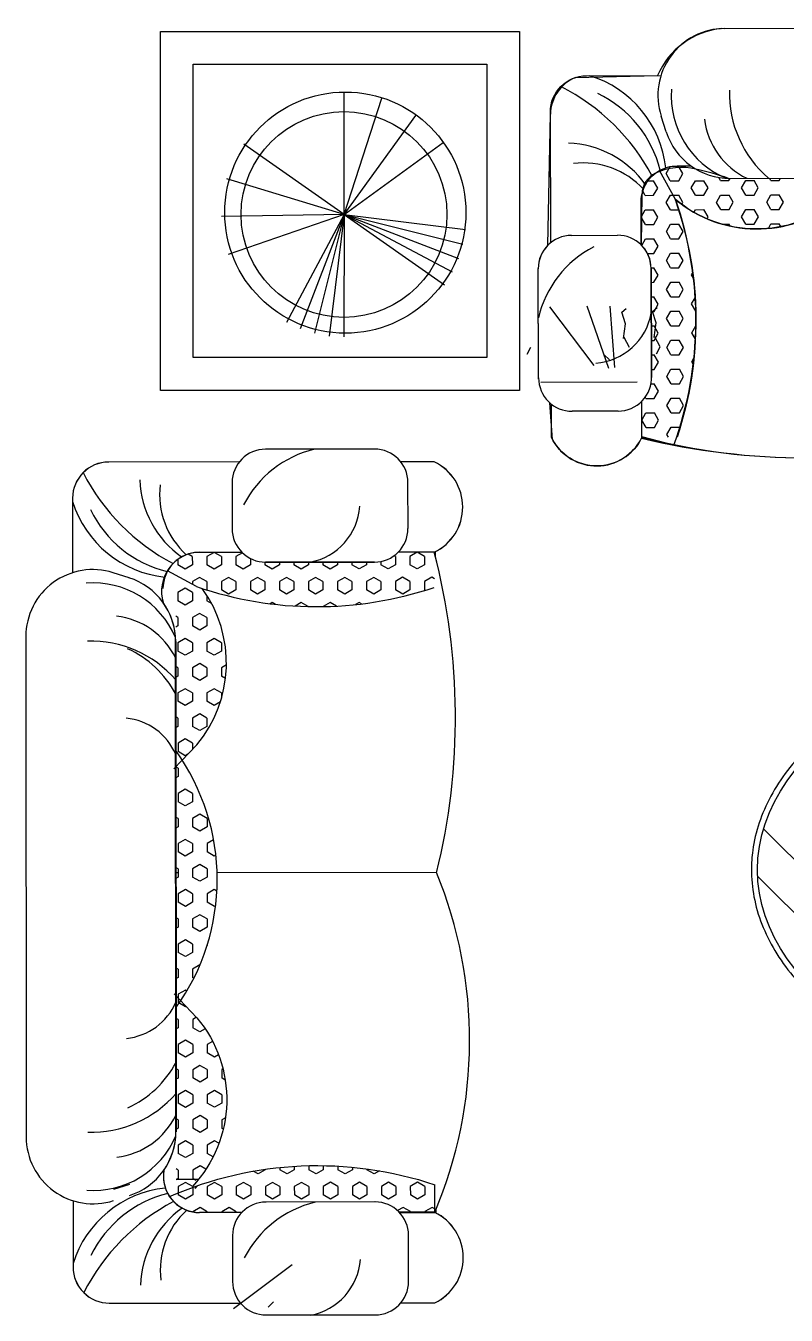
# Model space of a CAD drawing. Header units: inches. Extents: x 4.9 to 47.4, y 12.3 to 37.1.
# Drawn here: x 15.92 to 17.316, y 20.824 to 23.193 of the extents above; entities that cross this region are included whole.
import ezdxf

# ---------------------------------------------------------------- set-up
doc = ezdxf.new("R2010")
doc.units = ezdxf.units.IN
doc.header["$MEASUREMENT"] = 0
doc.layers.add('02', color=2, linetype='Continuous')
doc.layers.add('4', color=4, linetype='Continuous')

msp = doc.modelspace()

# ---------------------------------------------------------------- linework, layer by layer
at = {"layer": '02'}
for p, q in [((16.2272, 23.1222), (16.7662, 23.1222)), ((16.2272, 22.5832), (16.2272, 23.1222)), ((16.7662, 23.1222), (16.7662, 22.5832)), ((16.5041, 22.8462), (16.5041, 23.0712)), ((16.5041, 22.8462), (16.5736, 23.0602)), ((16.5041, 22.8462), (16.6363, 23.0282)), ((16.8839, 22.7945), (16.8831, 23.0343)), ((17.0959, 22.9979), (17.0865, 23.027)), ((16.5041, 22.8462), (16.6861, 22.9784)), ((16.5041, 22.8462), (16.3198, 22.9753)), ((17.0957, 22.9214), (17.103, 22.9341)), ((17.1067, 22.9348), (17.1187, 22.9348)), ((17.116, 22.9355), (17.1414, 22.9355)), ((17.1265, 22.9215), (17.1187, 22.9348)), ((16.5041, 22.8462), (16.2889, 22.912)), ((17.0624, 22.908), (17.0727, 22.908)), ((17.0804, 22.8947), (17.0727, 22.908)), ((17.1127, 22.8738), (17.0836, 22.9269)), ((17.1034, 22.9081), (17.0957, 22.9214)), ((17.1034, 22.9081), (17.1188, 22.9082)), ((17.1188, 22.9082), (17.1265, 22.9215)), ((17.1419, 22.8949), (17.1496, 22.9083)), ((17.1496, 22.9083), (17.1649, 22.9083)), ((17.1727, 22.895), (17.1649, 22.9083)), ((17.1957, 22.9084), (17.1923, 22.9143)), ((17.1957, 22.9084), (17.2111, 22.9085)), ((17.2101, 22.9126), (18.6911, 22.9176)), ((17.2111, 22.9085), (17.2134, 22.9126)), ((17.2134, 22.9126), (18.6893, 22.9175)), ((17.2342, 22.8952), (17.2418, 22.9086)), ((17.2418, 22.9086), (17.2572, 22.9086)), ((17.265, 22.8953), (17.2572, 22.9086)), ((17.288, 22.9087), (17.2856, 22.9128)), ((17.288, 22.9087), (17.3034, 22.9088)), ((17.3034, 22.9088), (17.3057, 22.9129)), ((17.0505, 22.7899), (17.0515, 22.8838)), ((17.0574, 22.8813), (17.0529, 22.889)), ((17.0728, 22.8814), (17.0804, 22.8947)), ((17.1497, 22.8816), (17.1419, 22.8949)), ((17.165, 22.8817), (17.1727, 22.895)), ((17.2419, 22.882), (17.2342, 22.8952)), ((17.2419, 22.882), (17.2573, 22.882)), ((17.2573, 22.882), (17.265, 22.8953)), ((17.2804, 22.8688), (17.2881, 22.8821)), ((17.2881, 22.8821), (17.3035, 22.8822)), ((17.3112, 22.8689), (17.3035, 22.8822)), ((17.0501, 22.7903), (17.0498, 22.8688)), ((17.0574, 22.8813), (17.0728, 22.8814)), ((17.0959, 22.8681), (17.1035, 22.8815)), ((17.1036, 22.8548), (17.0959, 22.8681)), ((17.1035, 22.8815), (17.1085, 22.8815)), ((17.1085, 22.8815), (17.1189, 22.8815)), ((17.1126, 22.874), (17.1128, 22.8736)), ((17.1126, 22.874), (17.1126, 22.874)), ((17.1266, 22.8682), (17.1189, 22.8815)), ((17.1245, 22.8646), (17.1266, 22.8682)), ((17.1497, 22.8816), (17.165, 22.8817)), ((17.1881, 22.8685), (17.1958, 22.8818)), ((17.1959, 22.8552), (17.1881, 22.8685)), ((17.1958, 22.8818), (17.2112, 22.8818)), ((17.2189, 22.8686), (17.2112, 22.8818)), ((17.2113, 22.8552), (17.2189, 22.8686)), ((17.2882, 22.8555), (17.2804, 22.8688)), ((17.3035, 22.8555), (17.3112, 22.8689)), ((16.5041, 22.8462), (16.2791, 22.8423)), ((16.5041, 22.8462), (16.2913, 22.773)), ((16.5041, 22.8462), (16.3984, 22.6476)), ((16.5041, 22.8462), (16.4234, 22.6362)), ((16.5041, 22.8462), (16.4496, 22.6279)), ((16.5041, 22.8462), (16.4766, 22.6229)), ((16.5041, 22.8462), (16.504, 22.6212)), ((16.5041, 22.8462), (16.7027, 22.7406)), ((16.5041, 22.8462), (16.7141, 22.7656)), ((16.5041, 22.8462), (16.7224, 22.7918)), ((16.5041, 22.8462), (16.7274, 22.8188)), ((16.5041, 22.8462), (16.6884, 22.7172)), ((17.0499, 22.8415), (17.0575, 22.8547)), ((17.0576, 22.8281), (17.0499, 22.8412)), ((17.0575, 22.8547), (17.0728, 22.8547)), ((17.0806, 22.8415), (17.0728, 22.8547)), ((17.0729, 22.8281), (17.0806, 22.8415)), ((17.1036, 22.8548), (17.119, 22.8549)), ((17.1469, 22.8501), (17.1497, 22.855)), ((17.1497, 22.855), (17.1651, 22.8551)), ((17.1729, 22.8418), (17.1651, 22.8551)), ((17.1709, 22.8383), (17.1729, 22.8418)), ((17.1959, 22.8552), (17.2113, 22.8552)), ((17.2344, 22.842), (17.242, 22.8553)), ((17.2421, 22.8287), (17.2344, 22.842)), ((17.242, 22.8553), (17.2574, 22.8554)), ((17.2651, 22.8421), (17.2574, 22.8554)), ((17.2575, 22.8287), (17.2651, 22.8421)), ((17.2882, 22.8555), (17.3035, 22.8555)), ((17.0576, 22.8281), (17.0729, 22.8281)), ((17.0961, 22.8149), (17.1037, 22.8282)), ((17.1038, 22.8016), (17.0961, 22.8149)), ((17.1037, 22.8282), (17.1191, 22.8283)), ((17.1268, 22.815), (17.1191, 22.8283)), ((17.1192, 22.8016), (17.1268, 22.815)), ((17.1985, 22.8285), (17.2114, 22.8286)), ((17.2136, 22.8248), (17.2114, 22.8286)), ((17.2421, 22.8287), (17.2575, 22.8287)), ((17.2835, 22.8206), (17.2883, 22.8288)), ((17.2883, 22.8288), (17.3036, 22.8289)), ((17.3066, 22.8239), (17.3036, 22.8289)), ((16.922, 22.8079), (17.0065, 22.8082)), ((17.0508, 22.7895), (17.0576, 22.8014)), ((17.0576, 22.8014), (17.073, 22.8015)), ((17.0808, 22.7882), (17.073, 22.8015)), ((17.0731, 22.7748), (17.0808, 22.7882)), ((17.1038, 22.8016), (17.1192, 22.8016)), ((17.0614, 22.7748), (17.0731, 22.7748)), ((17.0962, 22.7616), (17.1039, 22.7749)), ((17.1039, 22.7749), (17.1193, 22.775)), ((17.127, 22.7617), (17.1193, 22.775)), ((16.8615, 22.5437), (16.8607, 22.7469)), ((16.8614, 22.546), (16.8607, 22.7462)), ((17.0682, 22.7482), (17.0732, 22.7482)), ((17.0682, 22.7469), (17.0689, 22.5467)), ((17.0689, 22.5497), (17.0682, 22.7442)), ((17.0809, 22.7349), (17.0732, 22.7482)), ((17.104, 22.7483), (17.0962, 22.7616)), ((17.104, 22.7483), (17.1193, 22.7483)), ((17.1193, 22.7483), (17.127, 22.7617)), ((17.0683, 22.7215), (17.0733, 22.7216)), ((17.0733, 22.7216), (17.0809, 22.7349)), ((17.0964, 22.7083), (17.1041, 22.7217)), ((17.1041, 22.7217), (17.1194, 22.7217)), ((17.1272, 22.7084), (17.1194, 22.7217)), ((17.1425, 22.7351), (17.1447, 22.7389)), ((17.1458, 22.7293), (17.1425, 22.7351)), ((17.0684, 22.6949), (17.0734, 22.6949)), ((17.0811, 22.6816), (17.0734, 22.6949)), ((17.1041, 22.695), (17.0964, 22.7083)), ((17.1041, 22.695), (17.1195, 22.6951)), ((17.1195, 22.6951), (17.1272, 22.7084)), ((17.1426, 22.6818), (17.1491, 22.6931)), ((16.9634, 22.5691), (16.8824, 22.6763)), ((16.9905, 22.5635), (16.9505, 22.6777)), ((17.0018, 22.5649), (16.9929, 22.6779)), ((17.0142, 22.6666), (17.0226, 22.6737)), ((17.0706, 22.6682), (17.079, 22.6753)), ((17.0735, 22.6683), (17.0811, 22.6816)), ((17.1502, 22.6689), (17.1426, 22.6818)), ((17.0213, 22.6455), (17.0142, 22.6666)), ((17.0172, 22.6186), (17.0213, 22.6455)), ((17.0685, 22.6683), (17.0735, 22.6683)), ((17.0777, 22.647), (17.0706, 22.6682)), ((17.0736, 22.6202), (17.0777, 22.647)), ((17.0966, 22.655), (17.1042, 22.6684)), ((17.1043, 22.6417), (17.0966, 22.655)), ((17.1042, 22.6684), (17.1196, 22.6684)), ((17.1273, 22.6551), (17.1196, 22.6684)), ((17.1197, 22.6418), (17.1273, 22.6551)), ((17.0685, 22.6416), (17.0736, 22.6416)), ((17.0813, 22.6283), (17.0736, 22.6416)), ((17.0737, 22.615), (17.0813, 22.6283)), ((17.0849, 22.6033), (17.075, 22.6216)), ((17.1043, 22.6417), (17.1197, 22.6418)), ((17.1428, 22.6286), (17.1503, 22.6417)), ((17.1495, 22.617), (17.1428, 22.6286)), ((16.8405, 22.5897), (16.8475, 22.6025)), ((17.0285, 22.6017), (17.0186, 22.6201)), ((17.0686, 22.615), (17.0737, 22.615)), ((17.0779, 22.5905), (17.0849, 22.6033)), ((17.0968, 22.6018), (17.1044, 22.6151)), ((17.1045, 22.5885), (17.0968, 22.6018)), ((17.1044, 22.6151), (17.1198, 22.6152)), ((17.1275, 22.6019), (17.1198, 22.6152)), ((17.1199, 22.5885), (17.1275, 22.6019)), ((16.7662, 22.5832), (16.2272, 22.5832)), ((16.9914, 22.579), (16.9815, 22.5889)), ((17.0687, 22.5883), (17.0737, 22.5884)), ((17.0815, 22.5751), (17.0737, 22.5884)), ((17.0738, 22.5617), (17.0815, 22.5751)), ((17.1045, 22.5885), (17.1199, 22.5885)), ((17.143, 22.5753), (17.1469, 22.5821)), ((17.1456, 22.5707), (17.143, 22.5753)), ((17.0688, 22.5617), (17.0738, 22.5617)), ((17.0969, 22.5485), (17.1046, 22.5618)), ((17.1046, 22.5618), (17.12, 22.5619)), ((17.1277, 22.5486), (17.12, 22.5619)), ((16.8654, 22.5381), (17.0428, 22.5387)), ((17.0678, 22.5351), (17.0739, 22.5351)), ((17.0817, 22.5218), (17.0739, 22.5351)), ((17.1047, 22.5352), (17.0969, 22.5485)), ((17.1047, 22.5352), (17.1201, 22.5352)), ((17.1201, 22.5352), (17.1277, 22.5486)), ((17.0512, 22.4369), (17.051, 22.5032)), ((17.0512, 22.438), (17.0512, 22.5034)), ((17.0586, 22.5084), (17.0573, 22.5107)), ((17.0586, 22.5084), (17.074, 22.5084)), ((17.074, 22.5084), (17.0817, 22.5218)), ((17.0971, 22.4952), (17.1048, 22.5086)), ((17.1048, 22.5086), (17.1201, 22.5086)), ((17.1279, 22.4953), (17.1201, 22.5086)), ((17.0076, 22.485), (16.9231, 22.4847)), ((17.0511, 22.4685), (17.0587, 22.4818)), ((17.0587, 22.4818), (17.0741, 22.4818)), ((17.0818, 22.4685), (17.0741, 22.4818)), ((17.1049, 22.4819), (17.0971, 22.4952)), ((17.1049, 22.4819), (17.1202, 22.482)), ((17.1202, 22.482), (17.1279, 22.4953)), ((17.0588, 22.4551), (17.0511, 22.4683)), ((17.0742, 22.4552), (17.0818, 22.4685)), ((17.1098, 22.4223), (17.0512, 22.438)), ((17.0588, 22.4551), (17.0742, 22.4552)), ((17.0973, 22.4419), (17.1049, 22.4553)), ((17.1001, 22.4371), (17.0973, 22.4419)), ((17.1049, 22.4553), (17.1203, 22.4553)), ((17.1211, 22.4539), (17.1203, 22.4553)), ((16.56, 22.4152), (16.3599, 22.415)), ((16.3117, 22.3916), (16.0718, 22.3914)), ((16.2984, 22.3535), (16.2985, 22.269)), ((16.6217, 22.2693), (16.6216, 22.3537)), ((16.2255, 22.2178), (16.2178, 22.2223)), ((16.2378, 22.226), (16.3164, 22.226)), ((16.2654, 22.2255), (16.2522, 22.2179)), ((16.2788, 22.2179), (16.2656, 22.2255)), ((16.3174, 22.2248), (16.3055, 22.2179)), ((16.5985, 22.2181), (16.5962, 22.2194)), ((16.6034, 22.2262), (16.6697, 22.2263)), ((16.6383, 22.2258), (16.6251, 22.2181)), ((16.6518, 22.2181), (16.6386, 22.2258)), ((16.6722, 22.2167, 0.4218), (16.6722, 22.2269, 0.4218)), ((16.1989, 22.2127), (16.1989, 22.2024)), ((16.2122, 22.1948), (16.1989, 22.2024)), ((16.2256, 22.2025), (16.2122, 22.1948)), ((16.2255, 22.2178), (16.2256, 22.2025)), ((16.2522, 22.2179), (16.2522, 22.2025)), ((16.2655, 22.1948), (16.2522, 22.2025)), ((16.2788, 22.2025), (16.2655, 22.1948)), ((16.2788, 22.2179), (16.2788, 22.2025)), ((16.3055, 22.2179), (16.3055, 22.2025)), ((16.3188, 22.1948), (16.3055, 22.2025)), ((16.3321, 22.2025), (16.3188, 22.1948)), ((16.3321, 22.2143), (16.3321, 22.2025)), ((16.3587, 22.2076), (16.3588, 22.2026)), ((16.3721, 22.1949), (16.3588, 22.2026)), ((16.3599, 22.2081), (16.56, 22.2082)), ((16.3601, 22.2076), (16.5602, 22.2077)), ((16.3854, 22.2026), (16.3721, 22.1949)), ((16.3854, 22.2076), (16.3854, 22.2026)), ((16.412, 22.2076), (16.412, 22.2026)), ((16.4254, 22.1949), (16.412, 22.2026)), ((16.4387, 22.2026), (16.4254, 22.1949)), ((16.4387, 22.2076), (16.4387, 22.2026)), ((16.4653, 22.2076), (16.4653, 22.2026)), ((16.4786, 22.1949), (16.4653, 22.2026)), ((16.4919, 22.2026), (16.4786, 22.1949)), ((16.4919, 22.2077), (16.4919, 22.2026)), ((16.5186, 22.2077), (16.5186, 22.2027)), ((16.5319, 22.195), (16.5186, 22.2027)), ((16.5452, 22.2027), (16.5319, 22.195)), ((16.5452, 22.2077), (16.5452, 22.2027)), ((16.5719, 22.2088), (16.5719, 22.2027)), ((16.5852, 22.195), (16.5719, 22.2027)), ((16.5985, 22.2027), (16.5852, 22.195)), ((16.5985, 22.2181), (16.5985, 22.2027)), ((16.6251, 22.2181), (16.6251, 22.2027)), ((16.6385, 22.1951), (16.6251, 22.2027)), ((16.6518, 22.2028), (16.6385, 22.1951)), ((16.6518, 22.2181), (16.6518, 22.2028)), ((16.1092, 22.1789), (16.08, 22.1881)), ((16.2333, 22.1626), (16.1801, 22.1914)), ((16.2389, 22.1794), (16.2256, 22.1717)), ((16.2256, 22.1717), (16.2256, 22.1667)), ((16.2522, 22.1717), (16.2389, 22.1794)), ((16.2522, 22.1717), (16.2522, 22.1564)), ((16.2922, 22.1794), (16.2789, 22.1717)), ((16.2789, 22.1717), (16.2789, 22.1564)), ((16.3055, 22.1718), (16.2922, 22.1794)), ((16.3055, 22.1718), (16.3055, 22.1564)), ((16.3454, 22.1795), (16.3321, 22.1718)), ((16.3321, 22.1718), (16.3321, 22.1564)), ((16.3588, 22.1718), (16.3454, 22.1795)), ((16.3588, 22.1718), (16.3588, 22.1564)), ((16.3987, 22.1795), (16.3854, 22.1718)), ((16.3854, 22.1718), (16.3854, 22.1564)), ((16.4121, 22.1718), (16.3987, 22.1795)), ((16.4121, 22.1718), (16.4121, 22.1565)), ((16.452, 22.1795), (16.4387, 22.1718)), ((16.4387, 22.1718), (16.4387, 22.1565)), ((16.4653, 22.1719), (16.452, 22.1795)), ((16.4653, 22.1719), (16.4653, 22.1565)), ((16.5053, 22.1796), (16.492, 22.1719)), ((16.492, 22.1719), (16.492, 22.1565)), ((16.5186, 22.1719), (16.5053, 22.1796)), ((16.5186, 22.1719), (16.5186, 22.1565)), ((16.5586, 22.1796), (16.5452, 22.1719)), ((16.5452, 22.1719), (16.5453, 22.1565)), ((16.5719, 22.1719), (16.5586, 22.1796)), ((16.5719, 22.1719), (16.5719, 22.1566)), ((16.6118, 22.1797), (16.5985, 22.172)), ((16.5985, 22.172), (16.5985, 22.1566)), ((16.6252, 22.172), (16.6118, 22.1797)), ((16.6252, 22.172), (16.6252, 22.1566)), ((16.6651, 22.1797), (16.6518, 22.172)), ((16.6518, 22.172), (16.6518, 22.1566)), ((16.67, 22.1769), (16.6651, 22.1797)), ((16.2123, 22.1596), (16.199, 22.1519)), ((16.199, 22.1519), (16.199, 22.1365)), ((16.2256, 22.1519), (16.2123, 22.1596)), ((16.2256, 22.1519), (16.2256, 22.1365)), ((16.2922, 22.1487), (16.2789, 22.1564)), ((16.3055, 22.1564), (16.2922, 22.1487)), ((16.3455, 22.1487), (16.3321, 22.1564)), ((16.3588, 22.1564), (16.3455, 22.1487)), ((16.3987, 22.1488), (16.3854, 22.1564)), ((16.4121, 22.1565), (16.3987, 22.1488)), ((16.452, 22.1488), (16.4387, 22.1565)), ((16.4653, 22.1565), (16.452, 22.1488)), ((16.5053, 22.1488), (16.492, 22.1565)), ((16.5186, 22.1565), (16.5053, 22.1488)), ((16.5586, 22.1489), (16.5453, 22.1565)), ((16.5719, 22.1566), (16.5586, 22.1489)), ((16.6119, 22.1489), (16.5985, 22.1566)), ((16.6252, 22.1566), (16.6119, 22.1489)), ((16.6532, 22.1558), (16.6518, 22.1566)), ((16.2123, 22.1288), (16.199, 22.1365)), ((16.2256, 22.1365), (16.2123, 22.1288)), ((16.2522, 22.1463), (16.2522, 22.1365)), ((16.2607, 22.1317), (16.2522, 22.1365)), ((16.3721, 22.1334), (16.3683, 22.1311)), ((16.378, 22.13), (16.3721, 22.1334)), ((16.4254, 22.1334), (16.4142, 22.1269)), ((16.4383, 22.1259), (16.4254, 22.1334)), ((16.4787, 22.1334), (16.4656, 22.1259)), ((16.4903, 22.1268), (16.4787, 22.1334)), ((16.5319, 22.1335), (16.5252, 22.1296)), ((16.5365, 22.1308), (16.5319, 22.1335)), ((16.199, 22.1057), (16.1949, 22.1081)), ((16.199, 22.1057), (16.199, 22.0903)), ((16.2389, 22.1134), (16.2256, 22.1057)), ((16.2256, 22.1057), (16.2256, 22.0904)), ((16.2523, 22.1058), (16.2389, 22.1134)), ((16.2523, 22.1058), (16.2523, 22.0904)), ((16.199, 22.0903), (16.1949, 22.088)), ((16.239, 22.0827), (16.2256, 22.0904)), ((16.2523, 22.0904), (16.239, 22.0827)), ((16.1954, 21.1614), (16.1943, 22.0718)), ((16.1949, 22.0617), (16.1956, 21.1613)), ((16.2123, 22.0673), (16.199, 22.0596)), ((16.199, 22.0596), (16.199, 22.0442)), ((16.2257, 22.0596), (16.2123, 22.0673)), ((16.2257, 22.0596), (16.2257, 22.0442)), ((16.2656, 22.0673), (16.2523, 22.0596)), ((16.2523, 22.0596), (16.2523, 22.0442)), ((16.2789, 22.0596), (16.2656, 22.0673)), ((16.2789, 22.0596), (16.2789, 22.0443)), ((16.2124, 22.0365), (16.199, 22.0442)), ((16.2257, 22.0442), (16.2124, 22.0365)), ((16.2656, 22.0366), (16.2523, 22.0442)), ((16.2789, 22.0443), (16.2656, 22.0366)), ((16.1991, 22.0134), (16.195, 22.0158)), ((16.1991, 22.0134), (16.1991, 21.9981)), ((16.239, 22.0212), (16.2257, 22.0135)), ((16.2257, 22.0135), (16.2257, 21.9981)), ((16.2523, 22.0135), (16.239, 22.0212)), ((16.2523, 22.0135), (16.2523, 21.9981)), ((16.2881, 22.0188), (16.279, 22.0135)), ((16.279, 22.0135), (16.279, 21.9981)), ((16.1991, 21.9981), (16.195, 21.9957)), ((16.239, 21.9904), (16.2257, 21.9981)), ((16.2523, 21.9981), (16.239, 21.9904)), ((16.2864, 21.9939), (16.279, 21.9981)), ((16.2124, 21.975), (16.1991, 21.9673)), ((16.1991, 21.9673), (16.1991, 21.9519)), ((16.2257, 21.9673), (16.2124, 21.975)), ((16.2257, 21.9673), (16.2257, 21.9519)), ((16.2657, 21.975), (16.2524, 21.9673)), ((16.2524, 21.9673), (16.2524, 21.952)), ((16.279, 21.9674), (16.2657, 21.975)), ((16.279, 21.9674), (16.279, 21.9574)), ((16.2124, 21.9442), (16.1991, 21.9519)), ((16.2257, 21.9519), (16.2124, 21.9442)), ((16.2657, 21.9443), (16.2524, 21.952)), ((16.277, 21.9508), (16.2657, 21.9443)), ((16.1991, 21.9212), (16.195, 21.9235)), ((16.1991, 21.9212), (16.1991, 21.9058)), ((16.2391, 21.9289), (16.2258, 21.9212)), ((16.2258, 21.9212), (16.2258, 21.9058)), ((16.2524, 21.9212), (16.2391, 21.9289)), ((16.2524, 21.9212), (16.2524, 21.9058)), ((16.1991, 21.9058), (16.195, 21.9034)), ((16.2391, 21.8981), (16.2258, 21.9058)), ((16.2524, 21.9058), (16.2391, 21.8981)), ((16.2335, 21.8718), (16.1918, 21.8279)), ((16.2125, 21.8827), (16.1992, 21.875)), ((16.1992, 21.875), (16.1992, 21.8597)), ((16.2258, 21.8751), (16.2125, 21.8827)), ((16.2258, 21.8751), (16.2258, 21.8637)), ((16.2125, 21.852), (16.1992, 21.8597)), ((16.2173, 21.8548), (16.2125, 21.852)), ((16.1992, 21.8289), (16.1951, 21.8313)), ((16.1992, 21.8289), (16.1992, 21.8135)), ((16.1992, 21.8135), (16.1951, 21.8111)), ((16.2125, 21.7905), (16.1992, 21.7828)), ((16.1992, 21.7828), (16.1992, 21.7674)), ((16.2259, 21.7828), (16.2125, 21.7905)), ((16.2259, 21.7828), (16.2259, 21.7674)), ((16.2126, 21.7597), (16.1992, 21.7674)), ((16.2259, 21.7674), (16.2126, 21.7597)), ((16.1993, 21.7366), (16.1952, 21.739)), ((16.1993, 21.7366), (16.1993, 21.7212)), ((16.2392, 21.7443), (16.2259, 21.7366)), ((16.2259, 21.7366), (16.2259, 21.7213)), ((16.2525, 21.7367), (16.2392, 21.7443)), ((16.2525, 21.7367), (16.2525, 21.7213)), ((16.1993, 21.7212), (16.1952, 21.7189)), ((16.2126, 21.6982), (16.1993, 21.6905)), ((16.2259, 21.6905), (16.2126, 21.6982)), ((16.2392, 21.7136), (16.2259, 21.7213)), ((16.2525, 21.7213), (16.2392, 21.7136)), ((17.2747, 21.7177), (17.7505, 21.2419)), ((16.1993, 21.6905), (16.1993, 21.6751)), ((16.2126, 21.6674), (16.1993, 21.6751)), ((16.2259, 21.6751), (16.2126, 21.6674)), ((16.2259, 21.6905), (16.2259, 21.6751)), ((16.2646, 21.6975), (16.2526, 21.6905)), ((16.2526, 21.6905), (16.2526, 21.6751)), ((16.2659, 21.6675), (16.2526, 21.6751)), ((16.2393, 21.6521), (16.226, 21.6444)), ((16.2526, 21.6444), (16.2393, 21.6521)), ((16.2688, 21.6691), (16.2659, 21.6675)), ((16.1993, 21.6443), (16.1952, 21.6467)), ((16.1993, 21.6369), (16.1952, 21.6369)), ((16.1993, 21.629), (16.1952, 21.6266)), ((16.1993, 21.6443), (16.1993, 21.629)), ((16.226, 21.6444), (16.226, 21.629)), ((16.2393, 21.6213), (16.226, 21.629)), ((16.2526, 21.629), (16.2393, 21.6213)), ((16.2526, 21.6444), (16.2526, 21.629)), ((17.2636, 21.6306), (17.6174, 21.2768)), ((16.2127, 21.6059), (16.1994, 21.5982)), ((16.226, 21.5982), (16.2127, 21.6059)), ((16.2659, 21.6059), (16.2526, 21.5982)), ((16.2706, 21.6032), (16.2659, 21.6059)), ((16.1994, 21.5982), (16.1994, 21.5828)), ((16.2127, 21.5751), (16.1994, 21.5828)), ((16.226, 21.5828), (16.2127, 21.5751)), ((16.226, 21.5982), (16.226, 21.5828)), ((16.2526, 21.5982), (16.2526, 21.5829)), ((16.266, 21.5752), (16.2526, 21.5829)), ((16.2393, 21.5598), (16.226, 21.5521)), ((16.2527, 21.5521), (16.2393, 21.5598)), ((16.2683, 21.5765), (16.266, 21.5752)), ((16.1994, 21.5521), (16.1953, 21.5544)), ((16.1994, 21.5367), (16.1953, 21.5343)), ((16.1994, 21.5521), (16.1994, 21.5367)), ((16.226, 21.5521), (16.226, 21.5367)), ((16.2394, 21.529), (16.226, 21.5367)), ((16.2527, 21.5367), (16.2394, 21.529)), ((16.2527, 21.5521), (16.2527, 21.5367)), ((16.2127, 21.5136), (16.1994, 21.5059)), ((16.2261, 21.5059), (16.2127, 21.5136)), ((16.1994, 21.5059), (16.1994, 21.4905)), ((16.2128, 21.4829), (16.1994, 21.4905)), ((16.2261, 21.4906), (16.2128, 21.4829)), ((16.2261, 21.5059), (16.2261, 21.4906)), ((16.2536, 21.5065), (16.2527, 21.506)), ((16.2527, 21.506), (16.2527, 21.5036)), ((16.1995, 21.4598), (16.1954, 21.4621)), ((16.2394, 21.4675), (16.2261, 21.4598)), ((16.2395, 21.4675), (16.2394, 21.4675)), ((16.1995, 21.4444), (16.1954, 21.442)), ((16.1995, 21.4598), (16.1995, 21.4444)), ((16.2261, 21.4598), (16.2261, 21.4444)), ((16.2283, 21.4432), (16.2261, 21.4444)), ((16.2338, 21.3707), (16.1921, 21.4145)), ((16.2128, 21.4213), (16.1995, 21.4136)), ((16.1995, 21.4136), (16.1995, 21.4067)), ((16.2156, 21.4197), (16.2128, 21.4213)), ((16.1995, 21.4067), (16.1995, 21.3983)), ((16.2128, 21.3906), (16.1995, 21.3983)), ((16.2142, 21.3914), (16.2128, 21.3906)), ((16.1995, 21.3675), (16.1954, 21.3699)), ((16.1995, 21.3675), (16.1995, 21.3521)), ((16.2331, 21.3715), (16.2262, 21.3675)), ((16.2262, 21.3675), (16.2262, 21.3521)), ((16.1995, 21.3521), (16.1954, 21.3498)), ((16.2395, 21.3445), (16.2262, 21.3521)), ((16.2493, 21.3501), (16.2395, 21.3445)), ((16.2129, 21.3291), (16.1996, 21.3214)), ((16.1996, 21.3214), (16.1996, 21.306)), ((16.2262, 21.3214), (16.2129, 21.3291)), ((16.2262, 21.3214), (16.2262, 21.306)), ((16.2628, 21.3272), (16.2528, 21.3214)), ((16.2528, 21.3214), (16.2528, 21.306)), ((16.2129, 21.2983), (16.1996, 21.306)), ((16.2262, 21.306), (16.2129, 21.2983)), ((16.2662, 21.2983), (16.2528, 21.306)), ((16.2737, 21.3027), (16.2662, 21.2983)), ((16.1996, 21.2752), (16.1955, 21.2776)), ((16.1996, 21.2752), (16.1996, 21.2598)), ((16.2395, 21.2829), (16.2262, 21.2752)), ((16.2262, 21.2752), (16.2262, 21.2599)), ((16.2529, 21.2753), (16.2395, 21.2829)), ((16.2529, 21.2753), (16.2529, 21.2599)), ((16.2818, 21.2766), (16.2795, 21.2753)), ((16.2795, 21.2753), (16.2795, 21.2599)), ((16.1996, 21.2598), (16.1955, 21.2575)), ((16.2396, 21.2522), (16.2262, 21.2599)), ((16.2529, 21.2599), (16.2396, 21.2522)), ((16.2859, 21.2562), (16.2795, 21.2599)), ((16.2129, 21.2368), (16.1996, 21.2291)), ((16.1996, 21.2291), (16.1996, 21.2137)), ((16.2263, 21.2291), (16.2129, 21.2368)), ((16.2263, 21.2291), (16.2263, 21.2137)), ((16.2662, 21.2368), (16.2529, 21.2291)), ((16.2529, 21.2291), (16.2529, 21.2137)), ((16.2795, 21.2291), (16.2662, 21.2368)), ((16.2795, 21.2291), (16.2795, 21.2138)), ((16.213, 21.206), (16.1996, 21.2137)), ((16.2263, 21.2137), (16.213, 21.206)), ((16.2662, 21.2061), (16.2529, 21.2137)), ((16.2795, 21.2138), (16.2662, 21.2061)), ((16.1996, 21.183), (16.1955, 21.1853)), ((16.1996, 21.183), (16.1997, 21.1676)), ((16.2396, 21.1907), (16.2263, 21.183)), ((16.2263, 21.183), (16.2263, 21.1676)), ((16.2529, 21.183), (16.2396, 21.1907)), ((16.2529, 21.183), (16.2529, 21.1676)), ((16.2862, 21.1869), (16.2796, 21.183)), ((16.2796, 21.183), (16.2796, 21.1676)), ((16.1997, 21.1676), (16.1956, 21.1652)), ((16.2396, 21.1599), (16.2263, 21.1676)), ((16.2529, 21.1676), (16.2396, 21.1599)), ((16.2823, 21.1661), (16.2796, 21.1676)), ((16.213, 21.1445), (16.1997, 21.1368)), ((16.1997, 21.1368), (16.1997, 21.1214)), ((16.2263, 21.1368), (16.213, 21.1445)), ((16.2263, 21.1368), (16.2263, 21.1215)), ((16.2663, 21.1445), (16.253, 21.1368)), ((16.253, 21.1368), (16.253, 21.1215)), ((16.2744, 21.1399), (16.2663, 21.1445)), ((16.213, 21.1138), (16.1997, 21.1214)), ((16.2263, 21.1215), (16.213, 21.1138)), ((16.2637, 21.1153), (16.253, 21.1215)), ((16.1724, 21.0894), (16.1724, 21.0789)), ((16.1997, 21.0907), (16.1956, 21.093)), ((16.1997, 21.0907), (16.1997, 21.0753)), ((16.2397, 21.0984), (16.2264, 21.0907)), ((16.2264, 21.0907), (16.2264, 21.0753)), ((16.2504, 21.0922), (16.2397, 21.0984)), ((16.3462, 21.0836), (16.3372, 21.0888)), ((16.3595, 21.0913), (16.3462, 21.0836)), ((16.3595, 21.0923), (16.3595, 21.0913)), ((16.3862, 21.0956), (16.3862, 21.0913)), ((16.3995, 21.0836), (16.3862, 21.0913)), ((16.4128, 21.0913), (16.3995, 21.0836)), ((16.4128, 21.0978), (16.4128, 21.0913)), ((16.4395, 21.0989), (16.4395, 21.0913)), ((16.4528, 21.0836), (16.4395, 21.0913)), ((16.4661, 21.0913), (16.4528, 21.0836)), ((16.4661, 21.099), (16.4661, 21.0913)), ((16.4927, 21.0981), (16.4927, 21.0914)), ((16.5061, 21.0837), (16.4927, 21.0914)), ((16.5194, 21.0914), (16.5061, 21.0837)), ((16.5194, 21.0961), (16.5194, 21.0914)), ((16.546, 21.093), (16.546, 21.0914)), ((16.5593, 21.0837), (16.546, 21.0914)), ((16.5693, 21.0895), (16.5593, 21.0837)), ((16.11, 21.0644), (16.0808, 21.0551)), ((16.1969, 21.0737), (16.1956, 21.0729)), ((16.237, 21.0737), (16.1956, 21.0737)), ((16.1997, 21.0753), (16.1969, 21.0737)), ((16.2131, 21.0681), (16.1997, 21.0604)), ((16.1997, 21.0604), (16.1997, 21.0491)), ((16.2264, 21.0604), (16.2131, 21.0681)), ((16.2291, 21.0737), (16.2264, 21.0753)), ((16.2264, 21.0604), (16.2264, 21.0593)), ((16.2264, 21.0593), (16.2264, 21.045)), ((16.2323, 21.0719), (16.2291, 21.0737)), ((16.2341, 21.062), (16.2303, 21.057)), ((16.2663, 21.0681), (16.253, 21.0604)), ((16.253, 21.0604), (16.253, 21.045)), ((16.2797, 21.0604), (16.2663, 21.0681)), ((16.2797, 21.0604), (16.2797, 21.0451)), ((16.3196, 21.0682), (16.3063, 21.0605)), ((16.3063, 21.0605), (16.3063, 21.0451)), ((16.3329, 21.0605), (16.3196, 21.0682)), ((16.3329, 21.0605), (16.3329, 21.0451)), ((16.3729, 21.0682), (16.3596, 21.0605)), ((16.3596, 21.0605), (16.3596, 21.0451)), ((16.3862, 21.0605), (16.3729, 21.0682)), ((16.3862, 21.0605), (16.3862, 21.0451)), ((16.4262, 21.0682), (16.4128, 21.0605)), ((16.4128, 21.0605), (16.4129, 21.0452)), ((16.4395, 21.0606), (16.4262, 21.0682)), ((16.4395, 21.0606), (16.4395, 21.0452)), ((16.4794, 21.0683), (16.4661, 21.0606)), ((16.4661, 21.0606), (16.4661, 21.0452)), ((16.4928, 21.0606), (16.4794, 21.0683)), ((16.4928, 21.0606), (16.4928, 21.0452)), ((16.5327, 21.0683), (16.5194, 21.0606)), ((16.5194, 21.0606), (16.5194, 21.0452)), ((16.546, 21.0606), (16.5327, 21.0683)), ((16.546, 21.0606), (16.546, 21.0453)), ((16.586, 21.0684), (16.5727, 21.0607)), ((16.5727, 21.0607), (16.5727, 21.0453)), ((16.5993, 21.0607), (16.586, 21.0684)), ((16.5993, 21.0607), (16.5993, 21.0453)), ((16.6393, 21.0684), (16.6259, 21.0607)), ((16.6259, 21.0607), (16.626, 21.0453)), ((16.6526, 21.0607), (16.6393, 21.0684)), ((16.6526, 21.0607), (16.6526, 21.0453)), ((16.6708, 21.0129), (16.6707, 21.0639)), ((16.1997, 21.0491), (16.1997, 21.045)), ((16.2131, 21.0373), (16.1997, 21.045)), ((16.2264, 21.045), (16.2131, 21.0373)), ((16.2663, 21.0374), (16.253, 21.045)), ((16.2797, 21.0451), (16.2663, 21.0374)), ((16.3196, 21.0374), (16.3063, 21.0451)), ((16.3329, 21.0451), (16.3196, 21.0374)), ((16.3729, 21.0374), (16.3596, 21.0451)), ((16.3862, 21.0451), (16.3729, 21.0374)), ((16.4262, 21.0375), (16.4129, 21.0452)), ((16.4395, 21.0452), (16.4262, 21.0375)), ((16.4795, 21.0375), (16.4661, 21.0452)), ((16.4928, 21.0452), (16.4795, 21.0375)), ((16.5327, 21.0376), (16.5194, 21.0452)), ((16.546, 21.0453), (16.5327, 21.0376)), ((16.586, 21.0376), (16.5727, 21.0453)), ((16.5993, 21.0453), (16.586, 21.0376)), ((16.6393, 21.0376), (16.626, 21.0453)), ((16.6526, 21.0453), (16.6393, 21.0376)), ((16.2397, 21.022), (16.2264, 21.0143)), ((16.2264, 21.0143), (16.2264, 21.0137)), ((16.3159, 21.0131), (16.2387, 21.0131)), ((16.253, 21.0143), (16.2397, 21.022)), ((16.253, 21.0143), (16.253, 21.0126)), ((16.293, 21.022), (16.2797, 21.0143)), ((16.2797, 21.0143), (16.2797, 21.0126)), ((16.3063, 21.0143), (16.293, 21.022)), ((16.3063, 21.0143), (16.3063, 21.0126)), ((16.561, 21.0322), (16.3609, 21.032)), ((16.6127, 21.0222), (16.6023, 21.0163)), ((16.6706, 21.0134), (16.6057, 21.0133)), ((16.6059, 21.0128), (16.6708, 21.0129)), ((16.626, 21.0146), (16.6127, 21.0222)), ((16.626, 21.0146), (16.626, 21.0128)), ((16.6659, 21.0223), (16.6526, 21.0146)), ((16.6526, 21.0146), (16.6526, 21.0128)), ((16.6708, 21.0195), (16.6659, 21.0223)), ((16.6731, 21.0117, 0.4218), (16.6731, 21.0184, 0.4218)), ((16.2994, 20.9705), (16.2995, 20.8861)), ((16.6226, 20.8863), (16.6226, 20.9707)), ((16.4086, 20.9164), (16.3012, 20.8356)), ((16.0729, 20.8463), (16.3139, 20.8465)), ((16.3746, 20.8487), (16.3647, 20.8388)), ((16.3611, 20.8246), (16.5612, 20.8247))]:
    msp.add_line(p, q, dxfattribs=at)
for centre, radius in [((16.5065, 22.8497), 0.2215), ((16.5041, 22.8462), 0.189)]:
    msp.add_circle(centre, radius, dxfattribs=at)
for centre, radius, start, end in [((16.9572, 23.0293), 0.074, 112.406, 178.9021), ((16.8966, 22.9105), 0.1995, 6.1793, 72.7884), ((16.7248, 22.7323), 0.3916, 28.1231, 63.0308), ((17.2696, 23.0646), 0.1646, 175.8886, 247.2875), ((17.4164, 23.0683), 0.2043, 178.2194, 229.5546), ((16.8777, 22.8762), 0.2133, 13.9251, 64.2254), ((17.3037, 23.0376), 0.1384, 186.8058, 244.4727), ((16.91, 22.7959), 0.1814, 35.3631, 88.0287), ((17.213, 23.0356), 0.123, 197.8768, 270.1924), ((16.9442, 22.792), 0.1489, 42.4496, 97.2319), ((17.1245, 22.8172), 0.1154, 77.0258, 114.6546), ((17.0167, 22.3494), 0.5955, 71.0473, 77.0258), ((17.0941, 22.8834), 0.0427, 114.6546, 179.3783), ((16.4794, 22.6521), 0.671, 339.9665, 19.2717), ((17.2624, 23.0532), 0.2336, 230.1047, 308.8143), ((16.9223, 22.7464), 0.0615, 90.1924, 180.1924), ((16.9206, 22.7471), 0.0598, 134.6245, 180.2044), ((17.0067, 22.7466), 0.0615, 0.1924, 90.1924), ((17.0171, 22.7542), 0.0488, 24.9363, 46.9209), ((17.0541, 22.6106), 0.1984, 117.3945, 166.7273), ((16.995, 22.7439), 0.0732, 0.1924, 24.9363), ((16.958, 22.6853), 0.1123, 274.2461, 349.6424), ((16.9229, 22.5462), 0.0615, 180.1924, 270.1924), ((17.0073, 22.5465), 0.0615, 270.1924, 2.7396), ((16.36, 22.3535), 0.0615, 90.0409, 180.0409), ((16.4963, 22.2222), 0.1984, 103.506, 152.8388), ((16.5601, 22.3537), 0.0615, 0.0409, 90.0409), ((16.0719, 22.325), 0.0664, 90.0409, 180.0409), ((16.3732, 22.551), 0.3916, 207.2025, 242.1102), ((16.3103, 22.3655), 0.1814, 182.2046, 234.8702), ((16.3144, 22.3314), 0.1489, 173.0013, 227.7837), ((16.1958, 22.3785), 0.1995, 197.4448, 264.054), ((16.23, 22.3975), 0.2133, 206.0078, 256.3082), ((16.4212, 22.318), 0.1123, 280.5909, 355.9872), ((16.36, 22.2691), 0.0615, 180.0409, 270.0409), ((16.5601, 22.2692), 0.0615, 270.0409, 0.0409), ((16.2408, 22.1541), 0.0719, 92.3361, 196.6832), ((16.0719, 22.0616), 0.123, 0.0409, 72.3565), ((16.0431, 22.0049), 0.1646, 22.9458, 94.3447), ((16.0717, 22.0621), 0.123, 4.5061, 35.4573), ((16.0703, 21.9709), 0.1384, 25.7606, 83.4275), ((16.04, 21.8581), 0.2043, 40.6787, 92.0139), ((16.028, 21.8762), 0.1893, 28.086, 65.463), ((16.0932, 21.8105), 0.1109, 23.3488, 84.4674), ((15.8657, 21.6247), 0.4055, 324.3971, 35.6846), ((16.0935, 21.4431), 0.1109, 275.6143, 336.7329), ((16.0284, 21.3774), 0.1893, 294.6187, 331.9957), ((16.0404, 21.3646), 0.2043, 268.0678, 319.403), ((16.0708, 21.2519), 0.1384, 276.6543, 334.3211), ((16.0437, 21.2179), 0.1646, 265.737, 337.1359), ((16.0725, 21.1612), 0.123, 287.7252, 0.0409), ((16.0644, 21.1632), 0.131, 326.082, 359.2115), ((16.2387, 21.0795), 0.0664, 170.8164, 270.0409), ((16.1968, 20.8594), 0.1995, 96.0277, 162.6369), ((16.2311, 20.8405), 0.2133, 103.7735, 154.0739), ((16.3745, 20.6872), 0.3916, 117.9716, 152.8792), ((16.3114, 20.8726), 0.1814, 125.2115, 177.8771), ((16.3154, 20.9068), 0.1489, 132.298, 187.0804), ((16.3609, 20.9705), 0.0615, 90.0409, 180.0409), ((16.4973, 20.8387), 0.1984, 103.506, 152.8388), ((16.5611, 20.9707), 0.0615, 0.0409, 90.0409), ((16.4221, 20.9345), 0.1123, 280.5909, 355.9872), ((16.0729, 20.9128), 0.0664, 180.0409, 270.0409), ((16.361, 20.8861), 0.0615, 180.0409, 270.0409), ((16.5611, 20.8862), 0.0615, 270.0409, 0.0409)]:
    msp.add_arc(centre, radius, start, end, dxfattribs=at)
at = {"layer": '02', "extrusion": (0, 0, -1)}
for centre, major_axis, start_param, end_param in [((17.1162, 22.869), (0.047, -0.047), 2.352836, 3.923632), ((16.4725, 22.6509), (0.4793, -0.4793), -1.12047, -0.464562), ((17.2623, 23.0534), (0.1653, -0.1653), 0.103364, 1.480269), ((16.0549, 21.2203), (0.1653, -0.1653), -1.484344, -0.034135), ((16.4553, 20.4212), (0.4793, -0.4793), 3.514484, 4.250473)]:
    msp.add_ellipse(centre, major_axis=major_axis, ratio=1, start_param=start_param, end_param=end_param, dxfattribs=at)
at = {"layer": '02'}
for centre, major_axis, start_param, end_param in [((16.2381, 22.159), (0.047, -0.047), 2.356907, 3.927704), ((16.4536, 22.8036), (0.4793, 0.4793), 3.595991, 4.251899), ((16.0544, 22.0219), (0.1653, 0.1653), -1.482918, -0.15788), ((16.2389, 21.079), (0.047, -0.047), 3.927704, 5.4985)]:
    msp.add_ellipse(centre, major_axis=major_axis, ratio=1, start_param=start_param, end_param=end_param, dxfattribs=at)
msp.add_open_spline([(17.2524, 21.6424), (17.2524, 21.6543), (17.2532, 21.6663), (17.2571, 21.6952), (17.2611, 21.7121), (17.2722, 21.7453), (17.2794, 21.7617), (17.2968, 21.7938), (17.307, 21.8095), (17.3304, 21.8401), (17.3435, 21.8549), (17.3725, 21.8834), (17.3883, 21.8971), (17.4225, 21.9233), (17.4408, 21.9358), (17.4796, 21.9594), (17.5002, 21.9705), (17.5432, 21.9911), (17.5657, 22.0007), (17.6124, 22.0182), (17.6366, 22.0261), (17.6862, 22.0402), (17.7117, 22.0463), (17.7638, 22.0568), (17.7903, 22.0611), (17.8439, 22.0679), (17.871, 22.0704), (17.9256, 22.0734), (17.9531, 22.0739), (18.0078, 22.073), (18.0352, 22.0717), (18.0894, 22.067), (18.1163, 22.0637), (18.1693, 22.0553), (18.1954, 22.0501), (18.2465, 22.038), (18.2715, 22.0311), (18.3199, 22.0155), (18.3433, 22.0068), (18.3885, 21.9879), (18.4102, 21.9777), (18.4514, 21.9557), (18.471, 21.944), (18.5079, 21.9192), (18.5251, 21.9061), (18.557, 21.8788), (18.5717, 21.8646), (18.5982, 21.8352), (18.6101, 21.8199), (18.6309, 21.7887), (18.6398, 21.7726), (18.6544, 21.74), (18.6602, 21.7233), (18.6684, 21.6897), (18.671, 21.6727), (18.6727, 21.6387), (18.6719, 21.6216), (18.667, 21.5877), (18.663, 21.5709), (18.6516, 21.5376), (18.6443, 21.5212), (18.6267, 21.4892), (18.6164, 21.4735), (18.5928, 21.4431), (18.5796, 21.4283), (18.5504, 21.3998), (18.5345, 21.3861), (18.5002, 21.36), (18.4818, 21.3476), (18.4428, 21.3241), (18.4221, 21.3131), (18.3789, 21.2925), (18.3564, 21.283), (18.3096, 21.2657), (18.2854, 21.2578), (18.2356, 21.2439), (18.2101, 21.2378), (18.158, 21.2274), (18.1315, 21.2231), (18.0778, 21.2165), (18.0506, 21.2141), (17.996, 21.2113), (17.9686, 21.2108), (17.9138, 21.2118), (17.8865, 21.2132), (17.8322, 21.218), (17.8054, 21.2214), (17.7524, 21.23), (17.7263, 21.2352), (17.6754, 21.2474), (17.6505, 21.2544), (17.6021, 21.2701), (17.5787, 21.2788), (17.5337, 21.2979), (17.5121, 21.3082), (17.471, 21.3302), (17.4515, 21.342), (17.4148, 21.3669), (17.3976, 21.38), (17.3659, 21.4074), (17.3513, 21.4216), (17.325, 21.4511), (17.3132, 21.4664), (17.2927, 21.4977), (17.2839, 21.5138), (17.2695, 21.5465), (17.2638, 21.5632), (17.2558, 21.5968), (17.2534, 21.6138), (17.2525, 21.6347), (17.2524, 21.6385), (17.2524, 21.6424)], degree=3, knots=[0, 0, 0, 0, 0.081959, 0.081959, 0.198467, 0.198467, 0.314975, 0.314975, 0.431483, 0.431483, 0.547991, 0.547991, 0.664498, 0.664498, 0.781006, 0.781006, 0.897514, 0.897514, 1.014022, 1.014022, 1.130529, 1.130529, 1.247037, 1.247037, 1.363545, 1.363545, 1.480053, 1.480053, 1.596561, 1.596561, 1.713068, 1.713068, 1.829576, 1.829576, 1.946084, 1.946084, 2.062592, 2.062592, 2.1791, 2.1791, 2.295607, 2.295607, 2.412115, 2.412115, 2.528623, 2.528623, 2.645131, 2.645131, 2.761639, 2.761639, 2.878146, 2.878146, 2.994654, 2.994654, 3.111162, 3.111162, 3.22767, 3.22767, 3.344178, 3.344178, 3.460685, 3.460685, 3.577193, 3.577193, 3.693701, 3.693701, 3.810209, 3.810209, 3.926716, 3.926716, 4.043224, 4.043224, 4.159732, 4.159732, 4.27624, 4.27624, 4.392748, 4.392748, 4.509255, 4.509255, 4.625763, 4.625763, 4.742271, 4.742271, 4.858779, 4.858779, 4.975287, 4.975287, 5.091794, 5.091794, 5.208302, 5.208302, 5.32481, 5.32481, 5.441318, 5.441318, 5.557826, 5.557826, 5.674333, 5.674333, 5.790841, 5.790841, 5.907349, 5.907349, 6.023857, 6.023857, 6.140365, 6.140365, 6.256872, 6.256872, 6.283185, 6.283185, 6.283185, 6.283185], dxfattribs=at)
at = {"layer": '4'}
for p, q in [((17.197, 23.1877), (18.7111, 23.1922)), ((17.2032, 23.1878), (18.6976, 23.1929)), ((16.1668, 23.1826), (16.8266, 23.1826)), ((16.1668, 22.5228), (16.1668, 23.1826)), ((16.8266, 23.1826), (16.8266, 22.5228)), ((16.9289, 23.0977), (17.0802, 23.1014)), ((16.9494, 23.101), (17.0861, 23.1015)), ((16.8785, 22.7896), (16.8832, 23.0307)), ((16.8266, 22.5228), (16.1668, 22.5228)), ((16.887, 22.4327), (16.8823, 22.5001)), ((16.8851, 22.4364), (16.8849, 22.4979)), ((16.6698, 22.3919), (16.6083, 22.3918)), ((16.0054, 22.325), (16.0055, 22.1882)), ((15.9196, 22.0708), (15.9203, 21.1518)), ((16.6741, 21.6373), (16.271, 21.637)), ((16.0064, 21.0345), (16.0065, 20.9127)), ((16.6083, 20.8467), (16.6709, 20.8468))]:
    msp.add_line(p, q, dxfattribs=at)
for centre, radius, start, end in [((17.2114, 23.0459), 0.1425, 95.7803, 157.073), ((17.2036, 23.0648), 0.123, 90.1924, 197.8768), ((16.9681, 22.4764), 0.0921, 208.3259, 333.3419), ((17.3528, 23.6907), 1.2915, 256.4573, 283.5684), ((17.3496, 23.5991), 1.1998, 255.6008, 284.7841), ((16.6301, 22.3088), 0.0921, 295.6297, 64.452), ((15.509, 21.9227), 1.1998, 346.2135, 14.6325), ((16.0427, 22.0709), 0.123, 72.3565, 180.0409), ((15.922, 21.329), 0.8128, 337.1116, 22.288), ((16.0433, 21.1518), 0.123, 180.0409, 287.7252), ((16.6311, 20.9298), 0.0921, 295.6339, 64.4478)]:
    msp.add_arc(centre, radius, start, end, dxfattribs=at)
at = {"layer": '4', "extrusion": (0, 0, -1)}
for centre, major_axis, ratio, start_param, end_param in [((16.9496, 23.0346), (0.047, -0.047), 1, 2.352836, 3.923632), ((16.9681, 22.4764), (0.0651, -0.0651), 1, -0.342148, 1.906226), ((17.9623, 21.6424), (0.6989, 0), 0.601318, 3.141593, 9.424778)]:
    msp.add_ellipse(centre, major_axis=major_axis, ratio=ratio, start_param=start_param, end_param=end_param, dxfattribs=at)
at = {"layer": '4'}
for centre, major_axis, start_param, end_param in [((16.0719, 22.325), (0.047, 0.047), 0.786111, 2.356907), ((16.6301, 22.3088), (0.0651, -0.0651), 5.94511, 8.193483), ((16.6311, 20.9298), (0.0651, 0.0651), 4.374386, 6.622614), ((16.0729, 20.9128), (0.047, 0.047), 2.356907, 3.927704)]:
    msp.add_ellipse(centre, major_axis=major_axis, ratio=1, start_param=start_param, end_param=end_param, dxfattribs=at)

doc.saveas('drawing.dxf')
